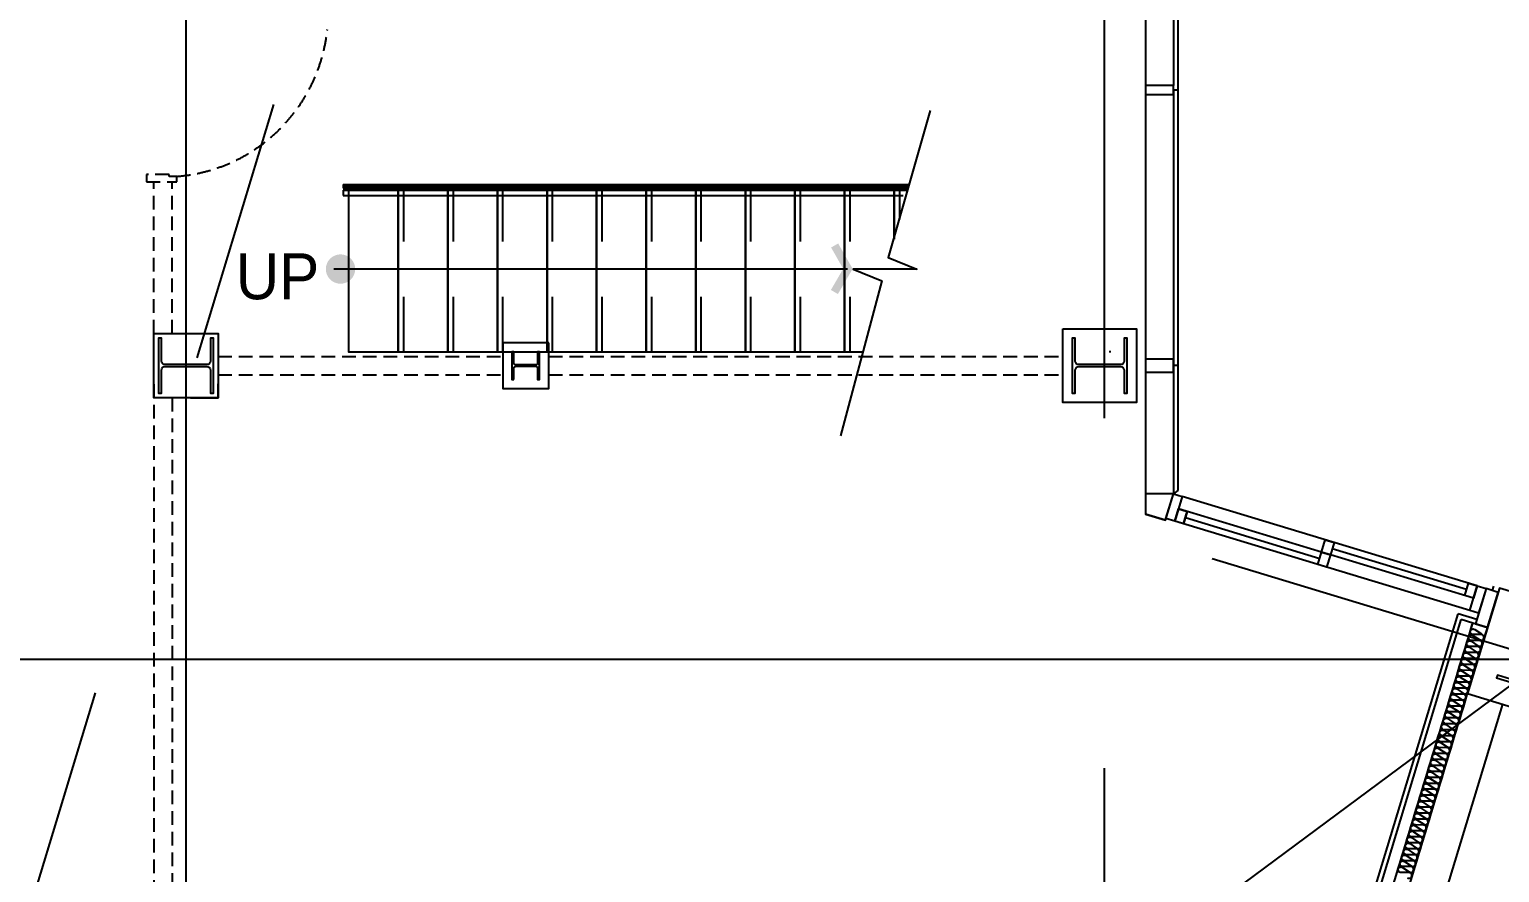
# Model space of a CAD drawing. Header units: metres. Extents: x 854089 to 1083578, y 553449 to 701949.
# Drawn here: x 911291 to 919296, y 613667 to 618257 of the extents above; entities that cross this region are included whole.
import ezdxf
from ezdxf.enums import TextEntityAlignment as Align

# ---------------------------------------------------------------- set-up
doc = ezdxf.new("R2010")
doc.units = ezdxf.units.M
doc.header["$LTSCALE"] = 300
for name, pattern in [('CENTER', [50.8, 31.75, -6.35, 6.35, -6.35]), ('HID1', [0.375, 0.25, -0.125]), ('HIDDENX2', [4, 2, -2]), ('업무시설_xr-base$0$CONTINOUS', [0])]:
    doc.linetypes.add(name, pattern=pattern)
for name, color, linetype in [('A-CEN-1', 1, 'Continuous'), ('A-CON', 2, 'Continuous'), ('A-WAL-BLK', 3, 'Continuous'), ('A-WAL-DW', 7, 'Continuous'), ('A-WIN', 4, 'Continuous'), ('A-WIN-GLASS', 4, 'Continuous'), ('A-WIN-REV', 4, 'Continuous'), ('IN', 8, 'Continuous'), ('KUK-F-LEVEL', 4, 'Continuous'), ('KUK-WALL-DRYWALL', 4, 'Continuous'), ('KUK-WALL-FIN 1', 30, 'Continuous'), ('NP', 171, 'Continuous'), ('STEL', 3, 'Continuous')]:
    doc.layers.add(name, color=color, linetype=linetype)
doc.styles.add('돋움', font='')
doc.styles.get('돋움').set_extended_font_data('Dotum')

# ---------------------------------------------------------------- blocks, each defined once
blk = doc.blocks.new('A$C639357BF')
at = {"layer": 'KUK-F-LEVEL'}
blk.add_hatch(color=5, dxfattribs=at).paths.add_polyline_path([(1474.9, -589.7), (1513.5, -567.7), (1447.4, -451.9), (1514.6, -336.7), (1476.3, -314.3), (1396.1, -451.6)])
h = blk.add_hatch(color=5, dxfattribs=at)
edge = h.paths.add_edge_path()
edge.add_arc((4184.3, -450.4), 80, 0, 180)
edge.add_arc((4184.3, -450.4), 80, 180, 360)
blk.add_line((-10, 0.7, -0.8), (0, 0.6, 0))
at = {"layer": 'KUK-F-LEVEL', "color": 6}
for p, q in [((1547.9, 0, 0), (1339.4, 0, 0)), ((4170, -900, 0), (1092.2, -900, 0)), ((1092.2, -900, 0), (1092.2, -900, 0)), ((4170, -900, 0), (4170, -890, 0))]:
    blk.add_line(p, q, dxfattribs=at)
at = {"layer": 'KUK-F-LEVEL', "color": 5}
blk.add_line((1424.5, -450, 0), (4220.4, -450, 0), dxfattribs=at)
at = {"layer": 'KUK-F-LEVEL', "color": 5, "linetype": '업무시설_xr-base$0$CONTINOUS'}
for p, q in [((4170, -880, 0.1), (1097.9, -880, 0)), ((1115.1, -880, 0.1), (1112.9, -880, 0.1)), ((1123.7, -850, 0.1), (1121.2, -850, 0.1)), ((4170, -850, 0.1), (1123.7, -850, 0.1)), ((4170, -880, 0.1), (4170, -850, 0.1)), ((1106.5, -910, 0), (1106.5, -910, 0))]:
    blk.add_line(p, q, dxfattribs=at)
at = {"layer": 'KUK-F-LEVEL', "color": 8, "linetype": '업무시설_xr-base$0$CONTINOUS'}
for p, q in [((4170, -910, 0), (1089.3, -910, 0)), ((1106.5, -910, 0), (1104.7, -910, 0)), ((4170, -910, 0), (1106.5, -910, 0)), ((1109.4, -900, 0), (1107.4, -900, 0)), ((4170, -900, 0), (1109.4, -900, 0)), ((4170, -910, 0), (4170, -900, 0))]:
    blk.add_line(p, q, dxfattribs=at)
at = {"layer": 'KUK-F-LEVEL', "color": 1, "elevation": 0}
blk.add_lwpolyline([(973.9, -1312.6), (1203.1, -513.1), (1046.1, -450.1), (1393.9, -450.1), (1236.9, -387.2), (1463.1, 457.1)], dxfattribs=at)
at = {"layer": 'KUK-F-LEVEL', "color": 6, "elevation": 0}
for points in [[(1170, -613.4), (1170, -890), (1440, -890), (1440, 0), (1339.4, 0)], [(1140, -890), (1170, -890), (1170, -613.4)], [(4170, -900), (1092.2, -900)], [(1093.6, -890), (1095.1, -890)], [(4170, -890), (1095.1, -890)]]:
    blk.add_lwpolyline(points, dxfattribs=at)
at = {"layer": 'KUK-F-LEVEL', "color": 8, "linetype": 'HIDDENX2', "ltscale": 0.5, "elevation": 0}
for points in [[(1440, 0), (1410, 0), (1410, -890), (1440, -890)], [(1440, 0), (1410, 0), (1410, -890), (1440, -890)], [(1710, 0), (1680, 0), (1680, -890), (1710, -890)], [(1980, 0), (1950, 0), (1950, -890), (1980, -890)], [(1980, 0), (1950, 0), (1950, -890), (1980, -890)], [(2250, 0), (2220, 0), (2220, -890), (2250, -890)], [(2520, 0), (2490, 0), (2490, -890), (2520, -890)], [(2520, 0), (2490, 0), (2490, -890), (2520, -890)], [(2790, 0), (2760, 0), (2760, -890), (2790, -890)], [(3060, 0), (3030, 0), (3030, -890), (3060, -890)], [(3060, 0), (3030, 0), (3030, -890), (3060, -890)], [(3330, 0), (3300, 0), (3300, -890), (3330, -890)], [(3600, 0), (3570, 0), (3570, -890), (3600, -890)], [(3600, 0), (3570, 0), (3570, -890), (3600, -890)], [(3870, 0), (3840, 0), (3840, -890), (3870, -890)]]:
    blk.add_lwpolyline(points, dxfattribs=at)
at = {"layer": 'KUK-F-LEVEL', "color": 6, "elevation": 0}
for points in [[(1440, -900), (1710, -900), (1710, 0), (1440, 0)], [(1710, -890), (1980, -890), (1980, 0), (1710, 0)], [(1980, -890), (2250, -890), (2250, 0), (1980, 0)], [(2250, -890), (2520, -890), (2520, 0), (2250, 0)], [(2520, -890), (2790, -890), (2790, 0), (2520, 0)], [(2790, -890), (3060, -890), (3060, 0), (2790, 0)], [(3060, -890), (3330, -890), (3330, 0), (3060, 0)], [(3330, -890), (3600, -890), (3600, 0), (3330, 0)], [(3600, -890), (3870, -890), (3870, 0), (3600, 0)], [(3870, -890), (4140, -890), (4140, 0), (3870, 0)]]:
    blk.add_lwpolyline(points, close=True, dxfattribs=at)
at = {"layer": 'KUK-F-LEVEL', "color": 8, "linetype": 'HIDDENX2', "ltscale": 500, "elevation": 0}
blk.add_lwpolyline([(1140, -722), (1140, -890), (1170, -890)], dxfattribs=at)

msp = doc.modelspace()

# ---------------------------------------------------------------- linework, layer by layer
msp.add_line((911968.4, 616251.5, 0), (911968.4, 616253.9, 0))
at = {"layer": 'A-CEN-1', "linetype": 'Continuous'}
for p, q in [((912143.4, 681575.2), (912143.4, 602442.2)), ((921064.2, 615954.4), (901322.6, 601314.4)), ((917731.6, 615376.4), (964690.2, 601127.2)), ((921436.7, 614826.6), (880541.6, 614826.6))]:
    msp.add_line(p, q, dxfattribs=at)
at = {"layer": 'A-CEN-1', "linetype": 'CENTER'}
for p, q in [((917143.4, 640906.5), (917143.4, 610184.1)), ((917143.4, 640906.5), (917143.4, 610184.1)), ((904459.8, 590947.6), (912622.5, 617848)), ((911636.7, 588769.8), (920093.2, 616638.4))]:
    msp.add_line(p, q, dxfattribs=at)
at = {"layer": 'A-CON', "elevation": 0}
for points in [[(911968.4, 616601.6), (912318.4, 616601.6), (912318.4, 616251.6), (911968.4, 616251.6)], [(916918.4, 616626.7), (917318.4, 616626.7), (917318.4, 616226.6), (916918.4, 616226.6)], [(914118.4, 616551.6), (913868.4, 616551.6), (913868.4, 616301.6), (914118.4, 616301.6)], [(919869.7, 615041.1), (919295.6, 615215.3), (919121.4, 614641.2), (919695.5, 614466.9)]]:
    msp.add_lwpolyline(points, close=True, dxfattribs=at)
at = {"layer": 'A-WAL-BLK'}
for p, q in [((917117.9, 608038.4, 0), (919121.4, 614641.2, 0)), ((918325.5, 611329.6, 0), (919312.7, 614583.1, 0))]:
    msp.add_line(p, q, dxfattribs=at)
at = {"layer": 'A-WAL-DW', "color": 251, "linetype": 'HID1'}
for p, q in [((911968.4, 616601.6, 0), (911968.5, 617426.7, 0)), ((912068.4, 616601.6, 0), (912068.4, 617426.7, 0)), ((912318.4, 616476.7, 0), (913868.4, 616476.7, 0)), ((911968.4, 616326.4, 0), (911968.4, 612676.5, 0)), ((912068.4, 616251.6, 0), (912068.4, 613401.5, 0))]:
    msp.add_line(p, q, dxfattribs=at)
at = {"layer": 'A-WAL-DW'}
for p in [(916837.8, 607408, 0), (919230.6, 615001, 0)]:
    msp.add_line(p, (919149.2, 615025.7, 0), dxfattribs=at)
at = {"layer": 'A-WAL-DW', "color": 251, "linetype": 'HID1', "elevation": 0}
for points in [[(912093.4, 617456.7), (912051.4, 617456.7), (912051.4, 617466.7), (911928.4, 617466.7), (911928.4, 617426.7), (912093.4, 617426.7), (912093.4, 617456.7)], [(914118.4, 616476.5), (916918.4, 616476.5)], [(912318.4, 616376.7), (912318.4, 616376.7), (912318.4, 616376.7), (912318.4, 616376.7), (913868.4, 616376.7)], [(914118.4, 616376.7), (916918.4, 616376.7)]]:
    msp.add_lwpolyline(points, dxfattribs=at)
at = {"layer": 'A-WAL-DW', "elevation": 0}
msp.add_lwpolyline([(912168.4, 616251.7), (912318.4, 616251.7), (912318.4, 616326.7)], dxfattribs=at)
at = {"layer": 'A-WAL-DW', "color": 251, "linetype": 'HID1'}
msp.add_arc((912023.6, 618348.5, 0), 894.6, 274.47755, 354.10783, dxfattribs=at)
at = {"layer": 'A-WIN', "color": 9}
for p, q in [((917367.5, 623891.6, 0), (917367.5, 615729.2, 0)), ((917475.9, 615585.6, 0), (917367.5, 615618.6, 0))]:
    msp.add_line(p, q, dxfattribs=at)
at = {"layer": 'A-WIN', "color": 7, "elevation": 0}
for points in [[(917543.5, 617926.6), (917519.5, 617926.6), (917519.5, 617951.6), (917367.5, 617951.6), (917367.5, 617901.6), (917519.5, 617901.6), (917519.5, 617926.6)], [(917543.5, 616426.6), (917519.5, 616426.6), (917519.5, 616461.6), (917367.5, 616461.6), (917367.5, 616391.6), (917519.5, 616391.6), (917519.5, 616426.6)], [(917543.5, 615747), (917519.5, 615729.2), (917367.5, 615729.2), (917367.5, 615618.6), (917475.9, 615585.6), (917519.5, 615729.2)], [(919262.1, 615225.5), (919255.1, 615202.5), (919221.6, 615212.7), (919163.6, 615021.3), (919230.5, 615001), (919288.6, 615192.3), (919255.1, 615202.5)]]:
    msp.add_lwpolyline(points, dxfattribs=at)
at = {"layer": 'A-WIN-GLASS'}
for p, q in [((917543.5, 625426.6, 0), (917543.5, 617926.6, 0)), ((917519.5, 620951.6, 0), (917519.5, 617951.6, 0)), ((917519.5, 617926.6, 0), (917519.5, 615729.2, 0)), ((917543.5, 617926.6, 0), (917543.5, 615747, 0)), ((917519.5, 617176.6, 0), (917519.5, 615729.2, 0)), ((917543.5, 617176.6, 0), (917543.5, 615747, 0)), ((919295.6, 615215.3, 0), (919295.6, 615215.3, 0))]:
    msp.add_line(p, q, dxfattribs=at)
at = {"layer": 'A-WIN-REV', "color": 253}
for p, q in [((919173.8, 615227.2, 0), (917567.3, 615714.7, 0)), ((918326.3, 615411.2, 0), (917547, 615647.7, 0)), ((919133.1, 615093.2, 0), (917526.7, 615580.7, 0)), ((919153.5, 615160.2, 0), (918374.1, 615396.7, 0))]:
    msp.add_line(p, q, dxfattribs=at)
at = {"layer": 'A-WIN-REV'}
for p, q in [((917574.5, 615566.2, 0), (917594.8, 615633.2, 0)), ((917584.7, 615599.7, 0), (918316.1, 615377.7, 0)), ((919115.8, 615208.2, 0), (918384.3, 615430.2, 0))]:
    msp.add_line(p, q, dxfattribs=at)
at = {"layer": 'A-WIN-REV', "elevation": 0}
for points in [[(917567.3, 615714.7), (917526.7, 615580.7), (917478.8, 615595.2), (917519.5, 615729.2)], [(917594.8, 615633.2), (917574.5, 615566.2), (917526.7, 615580.7), (917547, 615647.7)], [(918326.3, 615411.2), (918346.6, 615478.2), (918394.5, 615463.7), (918374.1, 615396.7)], [(918306, 615344.2), (918326.3, 615411.2), (918374.1, 615396.7), (918353.8, 615329.7)], [(919105.6, 615174.7), (919125.9, 615241.7), (919173.8, 615227.2), (919153.5, 615160.2)], [(919133.1, 615093.2), (919173.8, 615227.2), (919221.6, 615212.7), (919181, 615078.7)]]:
    msp.add_lwpolyline(points, close=True, dxfattribs=at)
at = {"layer": 'IN', "elevation": 0}
for points in [[(919187.1, 614934, 1.344031), (919195.7, 614962.3), (919151.6, 614962.5, -1.344031), (919160.2, 614990.8), (919197, 614966.4)], [(919167.5, 614869.2, 1.344031), (919176.1, 614897.6), (919131.9, 614897.7, -1.344031), (919140.5, 614926), (919177.3, 614901.6)], [(919177.3, 614901.6, 1.344031), (919185.9, 614929.9), (919141.8, 614930.1, -1.344031), (919150.3, 614958.4), (919187.1, 614934)], [(919138, 614772.1, 1.344031), (919146.6, 614800.4), (919102.4, 614800.6, -1.344031), (919111, 614828.9), (919147.8, 614804.5)], [(919147.8, 614804.5, 1.344031), (919156.4, 614832.8), (919112.3, 614832.9, -1.344031), (919120.9, 614861.3), (919157.7, 614836.8)], [(919157.7, 614836.8, 1.344031), (919166.3, 614865.2), (919122.1, 614865.3, -1.344031), (919130.7, 614893.7), (919167.5, 614869.2)], [(919118.4, 614707.3, 1.344031), (919127, 614735.7), (919082.8, 614735.8, -1.344031), (919091.4, 614764.1), (919128.2, 614739.7)], [(919128.2, 614739.7, 1.344031), (919136.8, 614768), (919092.6, 614768.2, -1.344031), (919101.2, 614796.5), (919138, 614772.1)], [(919088.9, 614610.2, 1.344031), (919097.5, 614638.5), (919053.3, 614638.7, -1.344031), (919061.9, 614667), (919098.7, 614642.6)], [(919098.7, 614642.6, 1.344031), (919107.3, 614670.9), (919063.1, 614671, -1.344031), (919071.7, 614699.4), (919108.5, 614675)], [(919108.5, 614675, 1.344031), (919117.1, 614703.3), (919073, 614703.4, -1.344031), (919081.6, 614731.8), (919118.4, 614707.3)], [(919069.2, 614545.4, 1.344031), (919077.8, 614573.8), (919033.7, 614573.9, -1.344031), (919042.3, 614602.2), (919079.1, 614577.8)], [(919079.1, 614577.8, 1.344031), (919087.7, 614606.2), (919043.5, 614606.3, -1.344031), (919052.1, 614634.6), (919088.9, 614610.2)], [(919039.8, 614448.3, 1.344031), (919048.4, 614476.6), (919004.2, 614476.8, -1.344031), (919012.8, 614505.1), (919049.6, 614480.7)], [(919049.6, 614480.7, 1.344031), (919058.2, 614509), (919014, 614509.2, -1.344031), (919022.6, 614537.5), (919059.4, 614513.1)], [(919059.4, 614513.1, 1.344031), (919068, 614541.4), (919023.8, 614541.5, -1.344031), (919032.4, 614569.9), (919069.2, 614545.4)], [(919020.1, 614383.6, 1.344031), (919028.7, 614411.9), (918984.5, 614412, -1.344031), (918993.1, 614440.4), (919029.9, 614415.9)], [(919029.9, 614415.9, 1.344031), (919038.5, 614444.3), (918994.4, 614444.4, -1.344031), (919003, 614472.7), (919039.8, 614448.3)], [(918990.6, 614286.4, 1.344031), (918999.2, 614314.7), (918955.1, 614314.9, -1.344031), (918963.7, 614343.2), (919000.5, 614318.8)], [(919000.5, 614318.8, 1.344031), (919009, 614347.1), (918964.9, 614347.3, -1.344031), (918973.5, 614375.6), (919010.3, 614351.2)], [(919010.3, 614351.2, 1.344031), (919018.9, 614379.5), (918974.7, 614379.6, -1.344031), (918983.3, 614408), (919020.1, 614383.6)], [(918971, 614221.7, 1.344031), (918979.6, 614250), (918935.4, 614250.1, -1.344031), (918944, 614278.5), (918980.8, 614254)], [(918980.8, 614254, 1.344031), (918989.4, 614282.4), (918945.2, 614282.5, -1.344031), (918953.8, 614310.8), (918990.6, 614286.4)], [(918941.5, 614124.5, 1.344031), (918950.1, 614152.9), (918905.9, 614153, -1.344031), (918914.5, 614181.3), (918951.3, 614156.9)], [(918951.3, 614156.9, 1.344031), (918959.9, 614185.2), (918915.8, 614185.4, -1.344031), (918924.4, 614213.7), (918961.1, 614189.3)], [(918961.1, 614189.3, 1.344031), (918969.7, 614217.6), (918925.6, 614217.8, -1.344031), (918934.2, 614246.1), (918971, 614221.7)], [(918921.8, 614059.8, 1.344031), (918930.4, 614088.1), (918886.3, 614088.2, -1.344031), (918894.9, 614116.6), (918931.7, 614092.1)], [(918931.7, 614092.1, 1.344031), (918940.3, 614120.5), (918896.1, 614120.6, -1.344031), (918904.7, 614148.9), (918941.5, 614124.5)], [(918892.4, 613962.6, 1.344031), (918901, 613991), (918856.8, 613991.1, -1.344031), (918865.4, 614019.4), (918902.2, 613995)], [(918902.2, 613995, 1.344031), (918910.8, 614023.3), (918866.6, 614023.5, -1.344031), (918875.2, 614051.8), (918912, 614027.4)], [(918912, 614027.4, 1.344031), (918920.6, 614055.7), (918876.5, 614055.9, -1.344031), (918885.1, 614084.2), (918921.8, 614059.8)], [(918872.7, 613897.9, 1.344031), (918881.3, 613926.2), (918837.2, 613926.3, -1.344031), (918845.8, 613954.7), (918882.5, 613930.3)], [(918882.5, 613930.3, 1.344031), (918891.1, 613958.6), (918847, 613958.7, -1.344031), (918855.6, 613987.1), (918892.4, 613962.6)], [(918843.2, 613800.7, 1.344031), (918851.8, 613829.1), (918807.7, 613829.2, -1.344031), (918816.3, 613857.5), (918853.1, 613833.1)], [(918853.1, 613833.1, 1.344031), (918861.7, 613861.4), (918817.5, 613861.6, -1.344031), (918826.1, 613889.9), (918862.9, 613865.5)], [(918862.9, 613865.5, 1.344031), (918871.5, 613893.8), (918827.3, 613894, -1.344031), (918835.9, 613922.3), (918872.7, 613897.9)], [(918823.6, 613736, 1.344031), (918832.2, 613764.3), (918788, 613764.5, -1.344031), (918796.6, 613792.8), (918833.4, 613768.4)], [(918833.4, 613768.4, 1.344031), (918842, 613796.7), (918797.9, 613796.8, -1.344031), (918806.5, 613825.2), (918843.2, 613800.7)], [(918794.1, 613638.8, 1.344031), (918802.7, 613667.2), (918758.6, 613667.3, -1.344031), (918767.2, 613695.6), (918803.9, 613671.2)], [(918803.9, 613671.2, 1.344031), (918812.5, 613699.6), (918768.4, 613699.7, -1.344031), (918777, 613728), (918813.8, 613703.6)], [(918813.8, 613703.6, 1.344031), (918822.4, 613731.9), (918778.2, 613732.1, -1.344031), (918786.8, 613760.4), (918823.6, 613736)]]:
    msp.add_lwpolyline(points, format="xyb", dxfattribs=at)
at = {"layer": 'KUK-WALL-DRYWALL'}
for p in [(916829.1, 607603.6, 0), (919149.2, 615025.7, 0)]:
    msp.add_line(p, (919087, 615044.5, 0), dxfattribs=at)
at = {"layer": 'KUK-WALL-FIN 1', "linetype": '업무시설_xr-base$0$CONTINOUS'}
for p in [(916812.4, 607634.7, 0), (919170.8, 615045.2, 0)]:
    msp.add_line(p, (919070.3, 615075.7, 0), dxfattribs=at)
at = {"layer": 'NP'}
for p, q in [((919237.6, 615024.8, 0), (919247.4, 615057.1, 0)), ((919127.2, 614952.2, 0), (919137, 614984.6, 0)), ((919137, 614984.6, 0), (919146.8, 615016.9, 0)), ((919217.9, 614960, 0), (919227.8, 614992.4, 0)), ((919227.8, 614992.4, 0), (919237.6, 615024.8, 0)), ((919107.5, 614887.4, 0), (919117.3, 614919.8, 0)), ((919117.3, 614919.8, 0), (919127.2, 614952.2, 0)), ((919198.3, 614895.2, 0), (919208.1, 614927.6, 0)), ((919208.1, 614927.6, 0), (919217.9, 614960, 0)), ((919078, 614790.3, 0), (919087.9, 614822.7, 0)), ((919087.9, 614822.7, 0), (919097.7, 614855, 0)), ((919097.7, 614855, 0), (919107.5, 614887.4, 0)), ((919168.8, 614798.1, 0), (919178.6, 614830.5, 0)), ((919178.6, 614830.5, 0), (919188.5, 614862.9, 0)), ((919188.5, 614862.9, 0), (919198.3, 614895.2, 0)), ((919058.4, 614725.5, 0), (919068.2, 614757.9, 0)), ((919068.2, 614757.9, 0), (919078, 614790.3, 0)), ((919149.2, 614733.3, 0), (919159, 614765.7, 0)), ((919159, 614765.7, 0), (919168.8, 614798.1, 0)), ((919028.9, 614628.4, 0), (919038.7, 614660.8, 0)), ((919038.7, 614660.8, 0), (919048.6, 614693.2, 0)), ((919048.6, 614693.2, 0), (919058.4, 614725.5, 0)), ((919119.7, 614636.2, 0), (919129.5, 614668.6, 0)), ((919129.5, 614668.6, 0), (919139.3, 614701, 0)), ((919139.3, 614701, 0), (919149.2, 614733.3, 0)), ((919009.3, 614563.6, 0), (919019.1, 614596, 0)), ((919019.1, 614596, 0), (919028.9, 614628.4, 0)), ((919100, 614571.5, 0), (919109.9, 614603.8, 0)), ((919109.9, 614603.8, 0), (919119.7, 614636.2, 0)), ((918979.8, 614466.5, 0), (918989.6, 614498.9, 0)), ((918989.6, 614498.9, 0), (918999.4, 614531.3, 0)), ((918999.4, 614531.3, 0), (919009.3, 614563.6, 0)), ((919070.6, 614474.3, 0), (919080.4, 614506.7, 0)), ((919080.4, 614506.7, 0), (919090.2, 614539.1, 0)), ((919090.2, 614539.1, 0), (919100, 614571.5, 0)), ((918960.1, 614401.8, 0), (918970, 614434.1, 0)), ((918970, 614434.1, 0), (918979.8, 614466.5, 0)), ((919050.9, 614409.6, 0), (919060.7, 614441.9, 0)), ((919060.7, 614441.9, 0), (919070.6, 614474.3, 0)), ((918930.7, 614304.6, 0), (918940.5, 614337, 0)), ((918940.5, 614337, 0), (918950.3, 614369.4, 0)), ((918950.3, 614369.4, 0), (918960.1, 614401.8, 0)), ((919021.4, 614312.4, 0), (919031.2, 614344.8, 0)), ((919031.2, 614344.8, 0), (919041.1, 614377.2, 0)), ((919041.1, 614377.2, 0), (919050.9, 614409.6, 0)), ((918911, 614239.9, 0), (918920.8, 614272.2, 0)), ((918920.8, 614272.2, 0), (918930.7, 614304.6, 0)), ((919001.8, 614247.7, 0), (919011.6, 614280.1, 0)), ((919011.6, 614280.1, 0), (919021.4, 614312.4, 0)), ((918891.3, 614175.1, 0), (918901.2, 614207.5, 0)), ((918901.2, 614207.5, 0), (918911, 614239.9, 0)), ((918972.3, 614150.5, 0), (918982.1, 614182.9, 0)), ((918982.1, 614182.9, 0), (918991.9, 614215.3, 0)), ((918991.9, 614215.3, 0), (919001.8, 614247.7, 0)), ((918861.9, 614078, 0), (918871.7, 614110.3, 0)), ((918871.7, 614110.3, 0), (918881.5, 614142.7, 0)), ((918881.5, 614142.7, 0), (918891.3, 614175.1, 0)), ((918952.6, 614085.8, 0), (918962.5, 614118.2, 0)), ((918962.5, 614118.2, 0), (918972.3, 614150.5, 0)), ((918842.2, 614013.2, 0), (918852, 614045.6, 0)), ((918852, 614045.6, 0), (918861.9, 614078, 0)), ((918923.2, 613988.6, 0), (918933, 614021, 0)), ((918933, 614021, 0), (918942.8, 614053.4, 0)), ((918942.8, 614053.4, 0), (918952.6, 614085.8, 0)), ((918812.7, 613916.1, 0), (918822.6, 613948.5, 0)), ((918822.6, 613948.5, 0), (918832.4, 613980.8, 0)), ((918832.4, 613980.8, 0), (918842.2, 614013.2, 0)), ((918903.5, 613923.9, 0), (918913.3, 613956.3, 0)), ((918913.3, 613956.3, 0), (918923.2, 613988.6, 0)), ((918793.1, 613851.3, 0), (918802.9, 613883.7, 0)), ((918802.9, 613883.7, 0), (918812.7, 613916.1, 0)), ((918874, 613826.8, 0), (918883.9, 613859.1, 0)), ((918883.9, 613859.1, 0), (918893.7, 613891.5, 0)), ((918893.7, 613891.5, 0), (918903.5, 613923.9, 0)), ((918763.6, 613754.2, 0), (918773.4, 613786.6, 0)), ((918773.4, 613786.6, 0), (918783.3, 613818.9, 0)), ((918783.3, 613818.9, 0), (918793.1, 613851.3, 0)), ((918854.4, 613762, 0), (918864.2, 613794.4, 0)), ((918864.2, 613794.4, 0), (918874, 613826.8, 0)), ((918744, 613689.4, 0), (918753.8, 613721.8, 0)), ((918753.8, 613721.8, 0), (918763.6, 613754.2, 0)), ((918824.9, 613664.9, 0), (918834.7, 613697.2, 0)), ((918834.7, 613697.2, 0), (918844.6, 613729.6, 0)), ((918844.6, 613729.6, 0), (918854.4, 613762, 0)), ((918734.1, 613657, 0), (918744, 613689.4, 0))]:
    msp.add_line(p, q, dxfattribs=at)
at = {"layer": 'STEL', "elevation": 0}
for points in [[(912276.6, 616451.2, -0.414214), (912257.4, 616432), (912029.4, 616432, -0.414214), (912010.2, 616451.2), (912010.2, 616576.6), (911993.4, 616576.6), (911993.4, 616276.6), (912010.2, 616276.6), (912010.2, 616402, -0.414214), (912029.4, 616421.2), (912257.4, 616421.2, -0.414214), (912276.6, 616402), (912276.6, 616276.6), (912293.4, 616276.6), (912293.4, 616576.6), (912276.6, 616576.6)], [(913928.4, 616351.6), (913928.4, 616412.1, -0.414214), (913939.4, 616423.1), (914047.4, 616423.1, -0.414214), (914058.4, 616412.1), (914058.4, 616351.6), (914068.4, 616351.6), (914068.4, 616501.6), (914058.4, 616501.6), (914058.4, 616441.1, -0.414214), (914047.4, 616430.1), (913939.4, 616430.1, -0.414214), (913928.4, 616441.1), (913928.4, 616501.6), (913918.4, 616501.6), (913918.4, 616351.6)], [(917251.6, 616451.1, -0.414214), (917232.4, 616431.9), (917004.4, 616431.9, -0.414214), (916985.2, 616451.1), (916985.2, 616576.5), (916968.4, 616576.5), (916968.4, 616276.5), (916985.2, 616276.5), (916985.2, 616401.9, -0.414214), (917004.4, 616421.1), (917232.4, 616421.1, -0.414214), (917251.6, 616401.9), (917251.6, 616276.5), (917268.4, 616276.5), (917268.4, 616576.5), (917251.6, 616576.5)], [(919516.9, 614997.7, -0.414214), (919530.3, 614972.7), (919451.3, 614712.4, -0.414214), (919426.3, 614699.1), (919283.8, 614742.4), (919279.1, 614727.1), (919612.1, 614626), (919616.8, 614641.3), (919474.2, 614684.6, -0.414214), (919460.9, 614709.5), (919539.8, 614969.8, -0.414214), (919564.8, 614983.1), (919707.4, 614939.9), (919712, 614955.2), (919379, 615056.2), (919374.4, 615040.9)]]:
    msp.add_lwpolyline(points, format="xyb", close=True, dxfattribs=at)

# ---------------------------------------------------------------- block references
at = {"layer": 'KUK-F-LEVEL', "color": 6, "rotation": 180}
msp.add_blockref('A$C639357BF', (917169.4, 616501.9, 0), dxfattribs=at)

# ---------------------------------------------------------------- texts
at = {"layer": 'KUK-F-LEVEL', "color": 3, "style": '돋움'}
msp.add_text('UP', height=250, rotation=0, dxfattribs=at).set_placement((912642.1, 616787.9, 0), align=Align.CENTER)

doc.saveas('drawing.dxf')
